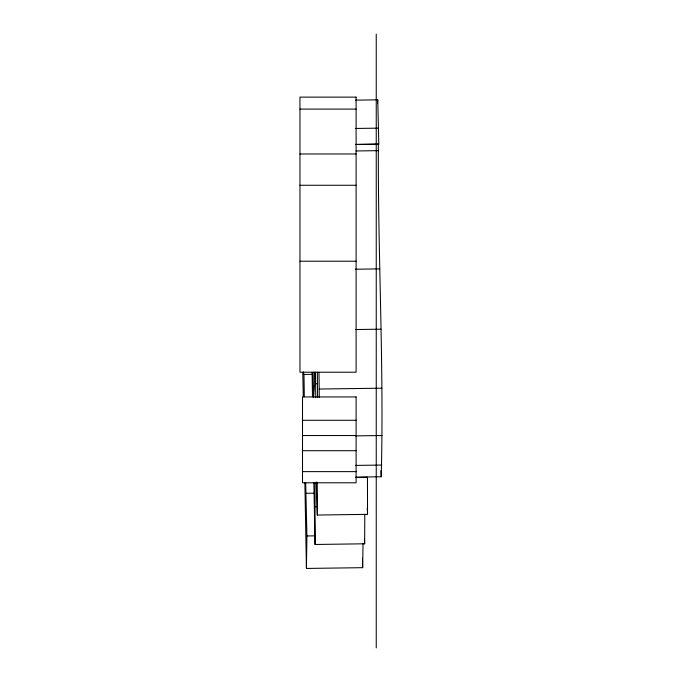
<?xml version="1.0" encoding="UTF-8"?>
<svg xmlns="http://www.w3.org/2000/svg" width="682" height="682" viewBox="0 0 682 682"><rect width="100%" height="100%" fill="white"/><g stroke="black" fill="none" stroke-linecap="round" stroke-linejoin="round"><path stroke-width="1.02" d="M355.731 477.11L381.212 476.761C384.085 368.092 378.024 259.356 378.34 150.654L378.348 144.166L378.8 144.107L377.768 99.836L355.475 100.143M364.793 514.39L364.64 543.793L315.067 544.483L315.033 482.498M363.037 543.588L362.662 567.68L306.423 568.438L306.926 535.958L305.672 482.686M313.618 396.251L314.675 383.864L314.496 372.227M377.487 102.931L377.768 99.836M316.278 482.021L317.309 515.038L367.538 514.356L367.462 477.374L358.868 477.519M355.245 128.463L378.604 128.148M355.441 144.431L378.8 144.107M356.055 144.473L378.348 144.166M356.047 150.961L378.34 150.654M355.296 269.22L379.712 268.887M355.501 329.542L380.982 329.193M303.345 371.843L303.984 374.452L312.467 374.333M315.749 397.597L315.604 383.804L317.701 383.778M319.253 397.453L319.219 389.038L381.852 388.177M355.501 435.883L382.039 435.525M355.339 465.414L381.877 465.047M355.953 477.528L367.462 477.374M305.843 493.291L314.334 493.171M315.263 506.683L317.377 506.658M306.926 535.958L315.416 535.847M299.961 109.094L356.098 109.094M299.961 153.979L356.098 153.979M299.961 185.265L356.098 185.265M299.961 261.215L356.098 261.215M302.51 420.274L356.098 420.274M302.51 435.534L356.098 435.534M302.51 450.7L356.098 450.7M302.51 471.629L356.098 471.629M380.923 470.571L381.212 476.761M367.257 508.081L367.538 514.356M364.529 538.584L364.64 543.793M313.089 372.261L313.609 397.691M315.067 544.483L313.848 482.72M302.774 372.423L303.285 396.83M362.483 558.183L362.662 567.68M306.423 568.438L304.88 482.856M318.971 372.184L319.219 389.038M312.117 372.56L312.484 396.864M303.984 374.452L304.308 396.753M315.502 372.125L315.604 383.804M317.369 372.21L317.565 397.274M317.241 482.276L317.309 515.038M376.242 34.1L376.242 647.9M356.098 97.125L299.961 97.125L299.961 372.219L356.098 372.219L356.098 97.125M356.098 396.941L302.51 396.941L302.51 482.796L356.098 482.796L356.098 396.941"/></g></svg>
